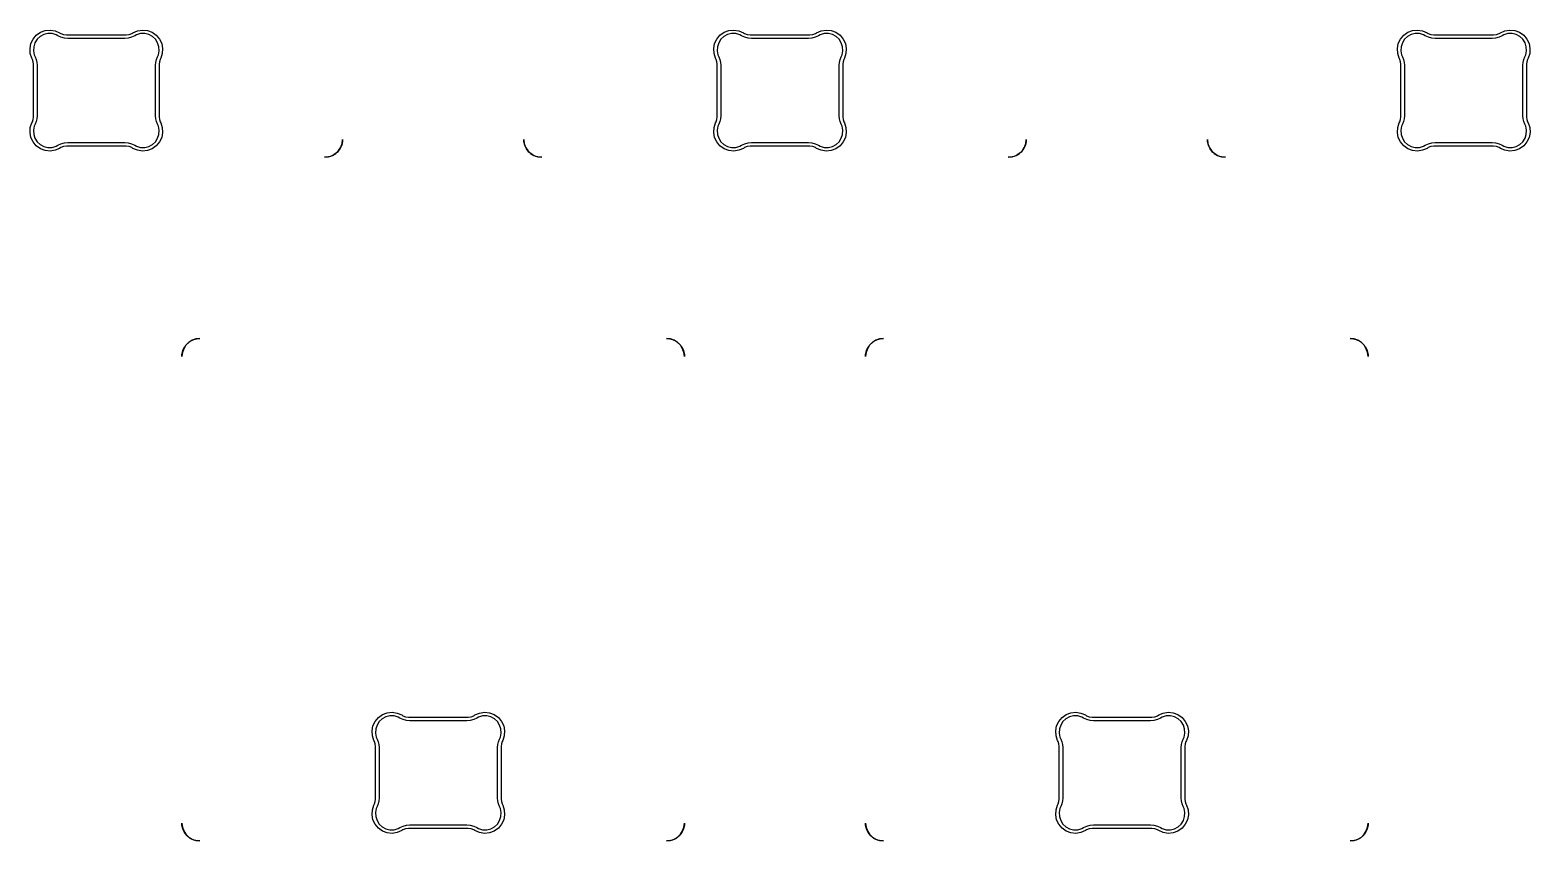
# Model space of a CAD drawing. Header units: millimetres. Extents: x -23 to 317, y -152 to -52.
# Drawn here: x 105.43 to 147.22, y -128.33 to -105.73 of the extents above; entities that cross this region are included whole.
import ezdxf

# ---------------------------------------------------------------- set-up
doc = ezdxf.new("R2010")
doc.units = ezdxf.units.MM
doc.layers.add('Edge.Cuts', color=40, linetype='CONTINUOUS', true_color=0xfabd2f)

msp = doc.modelspace()

# ---------------------------------------------------------------- linework, layer by layer
at = {"layer": 'Edge.Cuts', "linetype": 'CONTINUOUS'}
for p, q in [((105.848614, -105.748603), (105.987572, -105.733502)), ((105.987572, -105.733502), (106.125849, -105.753917)), ((108.426151, -105.753918), (108.564428, -105.733503)), ((108.564428, -105.733503), (108.703386, -105.748604)), ((124.898614, -105.748603), (125.037572, -105.733502)), ((125.037572, -105.733502), (125.175849, -105.753917)), ((127.476151, -105.753918), (127.614428, -105.733503)), ((127.614428, -105.733503), (127.753386, -105.748604)), ((143.948614, -105.748603), (144.087572, -105.733502)), ((144.087572, -105.733502), (144.225849, -105.753917)), ((146.526151, -105.753918), (146.664428, -105.733503)), ((146.664428, -105.733503), (146.803386, -105.748604)), ((105.428054, -106.249873), (105.454234, -106.11257)), ((105.454234, -106.11257), (105.514179, -105.986301)), ((105.514179, -105.986301), (105.604019, -105.87922)), ((105.567284, -106.088876), (105.531481, -106.198447)), ((105.629552, -105.99187), (105.567284, -106.088876)), ((105.604019, -105.87922), (105.71795, -105.798244)), ((105.714262, -105.913692), (105.629552, -105.99187)), ((105.815943, -105.859393), (105.714262, -105.913692)), ((105.71795, -105.798244), (105.848614, -105.748603)), ((105.928028, -105.832479), (105.815943, -105.859393)), ((106.043279, -105.834688), (105.928028, -105.832479)), ((106.15425, -105.865878), (106.043279, -105.834688)), ((106.125849, -105.753917), (106.254515, -105.80853)), ((106.204063, -105.89487), (106.15425, -105.865878)), ((106.291638, -105.936172), (106.204063, -105.89487)), ((106.254515, -105.80853), (106.288862, -105.82856)), ((106.288862, -105.82856), (106.363495, -105.856019)), ((106.385098, -105.961476), (106.291638, -105.936172)), ((106.363495, -105.856019), (106.441786, -105.869964)), ((106.481539, -105.969998), (106.385098, -105.961476)), ((106.441786, -105.869964), (106.481547, -105.869999)), ((106.481548, -105.97), (106.481539, -105.969998)), ((106.481547, -105.869999), (106.48155, -105.87)), ((108.070453, -105.97), (106.481548, -105.97)), ((106.48155, -105.87), (108.070453, -105.87)), ((108.070453, -105.87), (108.110214, -105.869965)), ((108.166902, -105.961477), (108.070453, -105.97)), ((108.110214, -105.869965), (108.188505, -105.85602)), ((108.260362, -105.936173), (108.166902, -105.961477)), ((108.188505, -105.85602), (108.263138, -105.828561)), ((108.347937, -105.894871), (108.260362, -105.936173)), ((108.263138, -105.828561), (108.297485, -105.808531)), ((108.297485, -105.808531), (108.426151, -105.753918)), ((108.39775, -105.865879), (108.347937, -105.894871)), ((108.508721, -105.834689), (108.39775, -105.865879)), ((108.623971, -105.83248), (108.508721, -105.834689)), ((108.736057, -105.859394), (108.623971, -105.83248)), ((108.703386, -105.748604), (108.83405, -105.798245)), ((108.837738, -105.913693), (108.736057, -105.859394)), ((108.83405, -105.798245), (108.947981, -105.879221)), ((108.922448, -105.99187), (108.837738, -105.913693)), ((108.984715, -106.088877), (108.922448, -105.99187)), ((108.947981, -105.879221), (109.03782, -105.986302)), ((109.020519, -106.198447), (108.984715, -106.088877)), ((109.03782, -105.986302), (109.097766, -106.112571)), ((109.097766, -106.112571), (109.123946, -106.249873)), ((124.478054, -106.249873), (124.504234, -106.11257)), ((124.504234, -106.11257), (124.564179, -105.986301)), ((124.564179, -105.986301), (124.654019, -105.87922)), ((124.617284, -106.088876), (124.581481, -106.198447)), ((124.679552, -105.99187), (124.617284, -106.088876)), ((124.654019, -105.87922), (124.76795, -105.798244)), ((124.764262, -105.913692), (124.679552, -105.99187)), ((124.865943, -105.859393), (124.764262, -105.913692)), ((124.76795, -105.798244), (124.898614, -105.748603)), ((124.978028, -105.832479), (124.865943, -105.859393)), ((125.093279, -105.834688), (124.978028, -105.832479)), ((125.20425, -105.865878), (125.093279, -105.834688)), ((125.175849, -105.753917), (125.304515, -105.80853)), ((125.254063, -105.89487), (125.20425, -105.865878)), ((125.341638, -105.936172), (125.254063, -105.89487)), ((125.304515, -105.80853), (125.338862, -105.82856)), ((125.338862, -105.82856), (125.413495, -105.856019)), ((125.435098, -105.961476), (125.341638, -105.936172)), ((125.413495, -105.856019), (125.491786, -105.869964)), ((125.531539, -105.969998), (125.435098, -105.961476)), ((125.491786, -105.869964), (125.531547, -105.869999)), ((125.531548, -105.97), (125.531539, -105.969998)), ((125.531547, -105.869999), (125.53155, -105.87)), ((127.120453, -105.97), (125.531548, -105.97)), ((125.53155, -105.87), (127.120453, -105.87)), ((127.120453, -105.87), (127.160214, -105.869965)), ((127.216902, -105.961477), (127.120453, -105.97)), ((127.160214, -105.869965), (127.238505, -105.85602)), ((127.310362, -105.936173), (127.216902, -105.961477)), ((127.238505, -105.85602), (127.313138, -105.828561)), ((127.397937, -105.894871), (127.310362, -105.936173)), ((127.313138, -105.828561), (127.347485, -105.808531)), ((127.347485, -105.808531), (127.476151, -105.753918)), ((127.44775, -105.865879), (127.397937, -105.894871)), ((127.558721, -105.834689), (127.44775, -105.865879)), ((127.673971, -105.83248), (127.558721, -105.834689)), ((127.786057, -105.859394), (127.673971, -105.83248)), ((127.753386, -105.748604), (127.88405, -105.798245)), ((127.887738, -105.913693), (127.786057, -105.859394)), ((127.88405, -105.798245), (127.997981, -105.879221)), ((127.972448, -105.99187), (127.887738, -105.913693)), ((128.034715, -106.088877), (127.972448, -105.99187)), ((127.997981, -105.879221), (128.08782, -105.986302)), ((128.070519, -106.198447), (128.034715, -106.088877)), ((128.08782, -105.986302), (128.147766, -106.112571)), ((128.147766, -106.112571), (128.173946, -106.249873)), ((143.528054, -106.249873), (143.554234, -106.11257)), ((143.554234, -106.11257), (143.614179, -105.986301)), ((143.614179, -105.986301), (143.704019, -105.87922)), ((143.667284, -106.088876), (143.631481, -106.198447)), ((143.729552, -105.99187), (143.667284, -106.088876)), ((143.704019, -105.87922), (143.81795, -105.798244)), ((143.814262, -105.913692), (143.729552, -105.99187)), ((143.915943, -105.859393), (143.814262, -105.913692)), ((143.81795, -105.798244), (143.948614, -105.748603)), ((144.028028, -105.832479), (143.915943, -105.859393)), ((144.143279, -105.834688), (144.028028, -105.832479)), ((144.25425, -105.865878), (144.143279, -105.834688)), ((144.225849, -105.753917), (144.354515, -105.80853)), ((144.304063, -105.89487), (144.25425, -105.865878)), ((144.391638, -105.936172), (144.304063, -105.89487)), ((144.354515, -105.80853), (144.388862, -105.82856)), ((144.388862, -105.82856), (144.463495, -105.856019)), ((144.485098, -105.961476), (144.391638, -105.936172)), ((144.463495, -105.856019), (144.541786, -105.869964)), ((144.581539, -105.969998), (144.485098, -105.961476)), ((144.541786, -105.869964), (144.581547, -105.869999)), ((144.581548, -105.97), (144.581539, -105.969998)), ((144.581547, -105.869999), (144.58155, -105.87)), ((146.170453, -105.97), (144.581548, -105.97)), ((144.58155, -105.87), (146.170453, -105.87)), ((146.170453, -105.87), (146.210214, -105.869965)), ((146.266902, -105.961477), (146.170453, -105.97)), ((146.210214, -105.869965), (146.288505, -105.85602)), ((146.360362, -105.936173), (146.266902, -105.961477)), ((146.288505, -105.85602), (146.363138, -105.828561)), ((146.447937, -105.894871), (146.360362, -105.936173)), ((146.363138, -105.828561), (146.397485, -105.808531)), ((146.397485, -105.808531), (146.526151, -105.753918)), ((146.49775, -105.865879), (146.447937, -105.894871)), ((146.608721, -105.834689), (146.49775, -105.865879)), ((146.723971, -105.83248), (146.608721, -105.834689)), ((146.836057, -105.859394), (146.723971, -105.83248)), ((146.803386, -105.748604), (146.93405, -105.798245)), ((146.937738, -105.913693), (146.836057, -105.859394)), ((146.93405, -105.798245), (147.047981, -105.879221)), ((147.022448, -105.99187), (146.937738, -105.913693)), ((147.084715, -106.088877), (147.022448, -105.99187)), ((147.047981, -105.879221), (147.13782, -105.986302)), ((147.120519, -106.198447), (147.084715, -106.088877)), ((147.13782, -105.986302), (147.197766, -106.112571)), ((147.197766, -106.112571), (147.223946, -106.249873)), ((105.437331, -106.389341), (105.428054, -106.249873)), ((105.481465, -106.521967), (105.437331, -106.389341)), ((105.496088, -106.552342), (105.481465, -106.521967)), ((105.515956, -106.616773), (105.496088, -106.552342)), ((105.531481, -106.198447), (105.524454, -106.313504)), ((105.524454, -106.313504), (105.546658, -106.426616)), ((105.546658, -106.426616), (105.571567, -106.478591)), ((105.571567, -106.478591), (105.601581, -106.555091)), ((105.601581, -106.555091), (105.619862, -106.635209)), ((108.932138, -106.635209), (108.950419, -106.555091)), ((108.950419, -106.555091), (108.980431, -106.478594)), ((108.980431, -106.478594), (108.980432, -106.478591)), ((108.980432, -106.478591), (109.005342, -106.426616)), ((109.005342, -106.426616), (109.027546, -106.313504)), ((109.027546, -106.313504), (109.020519, -106.198447)), ((109.055912, -106.552342), (109.036044, -106.616772)), ((109.070533, -106.521969), (109.055912, -106.552342)), ((109.070536, -106.521967), (109.070533, -106.521969)), ((109.114669, -106.389341), (109.070536, -106.521967)), ((109.123946, -106.249873), (109.114669, -106.389341)), ((124.487331, -106.389341), (124.478054, -106.249873)), ((124.531465, -106.521967), (124.487331, -106.389341)), ((124.546088, -106.552342), (124.531465, -106.521967)), ((124.565956, -106.616773), (124.546088, -106.552342)), ((124.581481, -106.198447), (124.574454, -106.313504)), ((124.574454, -106.313504), (124.596658, -106.426616)), ((124.596658, -106.426616), (124.621567, -106.478591)), ((124.621567, -106.478591), (124.651581, -106.555091)), ((124.651581, -106.555091), (124.669862, -106.635209)), ((127.982138, -106.635209), (128.000419, -106.555091)), ((128.000419, -106.555091), (128.030431, -106.478594)), ((128.030431, -106.478594), (128.030432, -106.478591)), ((128.030432, -106.478591), (128.055342, -106.426616)), ((128.055342, -106.426616), (128.077546, -106.313504)), ((128.077546, -106.313504), (128.070519, -106.198447)), ((128.105912, -106.552342), (128.086044, -106.616772)), ((128.120533, -106.521969), (128.105912, -106.552342)), ((128.120536, -106.521967), (128.120533, -106.521969)), ((128.164669, -106.389341), (128.120536, -106.521967)), ((128.173946, -106.249873), (128.164669, -106.389341)), ((143.537331, -106.389341), (143.528054, -106.249873)), ((143.581465, -106.521967), (143.537331, -106.389341)), ((143.596088, -106.552342), (143.581465, -106.521967)), ((143.615956, -106.616773), (143.596088, -106.552342)), ((143.631481, -106.198447), (143.624454, -106.313504)), ((143.624454, -106.313504), (143.646658, -106.426616)), ((143.646658, -106.426616), (143.671567, -106.478591)), ((143.671567, -106.478591), (143.701581, -106.555091)), ((143.701581, -106.555091), (143.719862, -106.635209)), ((147.032138, -106.635209), (147.050419, -106.555091)), ((147.050419, -106.555091), (147.080431, -106.478594)), ((147.080431, -106.478594), (147.080432, -106.478591)), ((147.080432, -106.478591), (147.105342, -106.426616)), ((147.105342, -106.426616), (147.127546, -106.313504)), ((147.127546, -106.313504), (147.120519, -106.198447)), ((147.155912, -106.552342), (147.136044, -106.616772)), ((147.170533, -106.521969), (147.155912, -106.552342)), ((147.170536, -106.521967), (147.170533, -106.521969)), ((147.214669, -106.389341), (147.170536, -106.521967)), ((147.223946, -106.249873), (147.214669, -106.389341)), ((105.526002, -106.683445), (105.515956, -106.616773)), ((105.526001, -106.717156), (105.526002, -106.683445)), ((105.526001, -106.717157), (105.526001, -106.717156)), ((105.526001, -108.122841), (105.526001, -106.717157)), ((105.619862, -106.635209), (105.626001, -106.717156)), ((105.626001, -106.717156), (105.626001, -106.717157)), ((105.626001, -106.717157), (105.626001, -108.122841)), ((108.925999, -106.717156), (108.932138, -106.635209)), ((108.925999, -106.717157), (108.925999, -106.717156)), ((108.925999, -108.122841), (108.925999, -106.717157)), ((109.036044, -106.616772), (109.025998, -106.683444)), ((109.025998, -106.683444), (109.025999, -106.717156)), ((109.025999, -106.717156), (109.025999, -106.717157)), ((109.025999, -106.717157), (109.025999, -108.122841)), ((124.576002, -106.683445), (124.565956, -106.616773)), ((124.576001, -106.717156), (124.576002, -106.683445)), ((124.576001, -106.717157), (124.576001, -106.717156)), ((124.576001, -108.122841), (124.576001, -106.717157)), ((124.669862, -106.635209), (124.676001, -106.717156)), ((124.676001, -106.717156), (124.676001, -106.717157)), ((124.676001, -106.717157), (124.676001, -108.122841)), ((127.975999, -106.717156), (127.982138, -106.635209)), ((127.975999, -106.717157), (127.975999, -106.717156)), ((127.975999, -108.122841), (127.975999, -106.717157)), ((128.086044, -106.616772), (128.075998, -106.683444)), ((128.075998, -106.683444), (128.075999, -106.717156)), ((128.075999, -106.717156), (128.075999, -106.717157)), ((128.075999, -106.717157), (128.075999, -108.122841)), ((143.626002, -106.683445), (143.615956, -106.616773)), ((143.626001, -106.717156), (143.626002, -106.683445)), ((143.626001, -106.717157), (143.626001, -106.717156)), ((143.626001, -108.122841), (143.626001, -106.717157)), ((143.719862, -106.635209), (143.726001, -106.717156)), ((143.726001, -106.717156), (143.726001, -106.717157)), ((143.726001, -106.717157), (143.726001, -108.122841)), ((147.025999, -106.717156), (147.032138, -106.635209)), ((147.025999, -106.717157), (147.025999, -106.717156)), ((147.025999, -108.122841), (147.025999, -106.717157)), ((147.136044, -106.616772), (147.125998, -106.683444)), ((147.125998, -106.683444), (147.125999, -106.717156)), ((147.125999, -106.717156), (147.125999, -106.717157)), ((147.125999, -106.717157), (147.125999, -108.122841)), ((105.496088, -108.287656), (105.515956, -108.223226)), ((105.515956, -108.223226), (105.526002, -108.156554)), ((105.526001, -108.122842), (105.526001, -108.122841)), ((105.526002, -108.156554), (105.526001, -108.122842)), ((105.619862, -108.204789), (105.601581, -108.284907)), ((105.626001, -108.122842), (105.619862, -108.204789)), ((105.626001, -108.122841), (105.626001, -108.122842)), ((108.932138, -108.204789), (108.925999, -108.122841)), ((108.950419, -108.284907), (108.932138, -108.204789)), ((109.025999, -108.122841), (109.025998, -108.156553)), ((109.025998, -108.156553), (109.036044, -108.223225)), ((109.036044, -108.223225), (109.055912, -108.287656)), ((124.546088, -108.287656), (124.565956, -108.223226)), ((124.565956, -108.223226), (124.576002, -108.156554)), ((124.576001, -108.122842), (124.576001, -108.122841)), ((124.576002, -108.156554), (124.576001, -108.122842)), ((124.669862, -108.204789), (124.651581, -108.284907)), ((124.676001, -108.122842), (124.669862, -108.204789)), ((124.676001, -108.122841), (124.676001, -108.122842)), ((127.982138, -108.204789), (127.975999, -108.122841)), ((128.000419, -108.284907), (127.982138, -108.204789)), ((128.075999, -108.122841), (128.075998, -108.156553)), ((128.075998, -108.156553), (128.086044, -108.223225)), ((128.086044, -108.223225), (128.105912, -108.287656)), ((143.596088, -108.287656), (143.615956, -108.223226)), ((143.615956, -108.223226), (143.626002, -108.156554)), ((143.626001, -108.122842), (143.626001, -108.122841)), ((143.626002, -108.156554), (143.626001, -108.122842)), ((143.719862, -108.204789), (143.701581, -108.284907)), ((143.726001, -108.122842), (143.719862, -108.204789)), ((143.726001, -108.122841), (143.726001, -108.122842)), ((147.032138, -108.204789), (147.025999, -108.122841)), ((147.050419, -108.284907), (147.032138, -108.204789)), ((147.125999, -108.122841), (147.125998, -108.156553)), ((147.125998, -108.156553), (147.136044, -108.223225)), ((147.136044, -108.223225), (147.155912, -108.287656)), ((105.428054, -108.590125), (105.437331, -108.450657)), ((105.454234, -108.727427), (105.428054, -108.590125)), ((105.437331, -108.450657), (105.481464, -108.318031)), ((105.481464, -108.318031), (105.481466, -108.318028)), ((105.481466, -108.318028), (105.496088, -108.287656)), ((105.546658, -108.413381), (105.524454, -108.526494)), ((105.524454, -108.526494), (105.531482, -108.641551)), ((105.531482, -108.641551), (105.567285, -108.751121)), ((105.571568, -108.361407), (105.546658, -108.413381)), ((105.601581, -108.284907), (105.571568, -108.361403)), ((105.571568, -108.361403), (105.571568, -108.361407)), ((108.980433, -108.361406), (108.950419, -108.284907)), ((109.005343, -108.413381), (108.980433, -108.361406)), ((108.984717, -108.751121), (109.02052, -108.641551)), ((109.027547, -108.526494), (109.005343, -108.413381)), ((109.02052, -108.641551), (109.027547, -108.526494)), ((109.055912, -108.287656), (109.070534, -108.318028)), ((109.070534, -108.318028), (109.070535, -108.31803)), ((109.070535, -108.31803), (109.11467, -108.450656)), ((109.123947, -108.590124), (109.097767, -108.727427)), ((109.11467, -108.450656), (109.123947, -108.590124)), ((124.478054, -108.590125), (124.487331, -108.450657)), ((124.504234, -108.727427), (124.478054, -108.590125)), ((124.487331, -108.450657), (124.531464, -108.318031)), ((124.531464, -108.318031), (124.531466, -108.318028)), ((124.531466, -108.318028), (124.546088, -108.287656)), ((124.596658, -108.413381), (124.574454, -108.526494)), ((124.574454, -108.526494), (124.581482, -108.641551)), ((124.581482, -108.641551), (124.617285, -108.751121)), ((124.621568, -108.361407), (124.596658, -108.413381)), ((124.651581, -108.284907), (124.621568, -108.361403)), ((124.621568, -108.361403), (124.621568, -108.361407)), ((128.030433, -108.361406), (128.000419, -108.284907)), ((128.055343, -108.413381), (128.030433, -108.361406)), ((128.034717, -108.751121), (128.07052, -108.641551)), ((128.077547, -108.526494), (128.055343, -108.413381)), ((128.07052, -108.641551), (128.077547, -108.526494)), ((128.105912, -108.287656), (128.120534, -108.318028)), ((128.120534, -108.318028), (128.120535, -108.31803)), ((128.120535, -108.31803), (128.16467, -108.450656)), ((128.173947, -108.590124), (128.147767, -108.727427)), ((128.16467, -108.450656), (128.173947, -108.590124)), ((143.528054, -108.590125), (143.537331, -108.450657)), ((143.554234, -108.727427), (143.528054, -108.590125)), ((143.537331, -108.450657), (143.581464, -108.318031)), ((143.581464, -108.318031), (143.581466, -108.318028)), ((143.581466, -108.318028), (143.596088, -108.287656)), ((143.646658, -108.413381), (143.624454, -108.526494)), ((143.624454, -108.526494), (143.631482, -108.641551)), ((143.631482, -108.641551), (143.667285, -108.751121)), ((143.671568, -108.361407), (143.646658, -108.413381)), ((143.701581, -108.284907), (143.671568, -108.361403)), ((143.671568, -108.361403), (143.671568, -108.361407)), ((147.080433, -108.361406), (147.050419, -108.284907)), ((147.105343, -108.413381), (147.080433, -108.361406)), ((147.084717, -108.751121), (147.12052, -108.641551)), ((147.127547, -108.526494), (147.105343, -108.413381)), ((147.12052, -108.641551), (147.127547, -108.526494)), ((147.155912, -108.287656), (147.170534, -108.318028)), ((147.170534, -108.318028), (147.170535, -108.31803)), ((147.170535, -108.31803), (147.21467, -108.450656)), ((147.223947, -108.590124), (147.197767, -108.727427)), ((147.21467, -108.450656), (147.223947, -108.590124)), ((105.51418, -108.853696), (105.454234, -108.727427)), ((105.60402, -108.960776), (105.51418, -108.853696)), ((105.567285, -108.751121), (105.629553, -108.848127)), ((105.71795, -109.041752), (105.60402, -108.960776)), ((105.629553, -108.848127), (105.714262, -108.926304)), ((105.714262, -108.926304), (105.815944, -108.980603)), ((105.848614, -109.091394), (105.71795, -109.041752)), ((105.815944, -108.980603), (105.928029, -109.007517)), ((105.928029, -109.007517), (106.043279, -109.005308)), ((106.125849, -109.086079), (105.987572, -109.106494)), ((106.043279, -109.005308), (106.15425, -108.974118)), ((106.254504, -109.03147), (106.125849, -109.086079)), ((106.15425, -108.974118), (106.204063, -108.945126)), ((106.204063, -108.945126), (106.204072, -108.945123)), ((106.204072, -108.945123), (106.291639, -108.903826)), ((106.254516, -109.031468), (106.254504, -109.03147)), ((106.288863, -109.011438), (106.254516, -109.031468)), ((106.363496, -108.983979), (106.288863, -109.011438)), ((106.291639, -108.903826), (106.385099, -108.878522)), ((106.441787, -108.970034), (106.363496, -108.983979)), ((106.385099, -108.878522), (106.481548, -108.869999)), ((106.481548, -108.969999), (106.441787, -108.970034)), ((106.481548, -108.869999), (108.070452, -108.869999)), ((108.070452, -108.969999), (106.481548, -108.969999)), ((108.070452, -108.869999), (108.166902, -108.878522)), ((108.110214, -108.970033), (108.070452, -108.969999)), ((108.188505, -108.983979), (108.110214, -108.970033)), ((108.166902, -108.878522), (108.260362, -108.903826)), ((108.263138, -109.011438), (108.188505, -108.983979)), ((108.260362, -108.903826), (108.347937, -108.945128)), ((108.297485, -109.031468), (108.263138, -109.011438)), ((108.426151, -109.086081), (108.297485, -109.031468)), ((108.347937, -108.945128), (108.39775, -108.97412)), ((108.39775, -108.97412), (108.508722, -109.00531)), ((108.564428, -109.106496), (108.426151, -109.086081)), ((108.508722, -109.00531), (108.623972, -109.00752)), ((108.623972, -109.00752), (108.736058, -108.980605)), ((108.834051, -109.041754), (108.703387, -109.091396)), ((108.736058, -108.980605), (108.837739, -108.926306)), ((108.947982, -108.960778), (108.834051, -109.041754)), ((108.837739, -108.926306), (108.922449, -108.848128)), ((108.922449, -108.848128), (108.984717, -108.751121)), ((109.037822, -108.853697), (108.947982, -108.960778)), ((109.097767, -108.727427), (109.037822, -108.853697)), ((114.063541, -109.047699), (113.99329, -109.13579)), ((114.028415, -109.091745), (114.087984, -108.996942)), ((114.112428, -108.946184), (114.063541, -109.047699)), ((114.087984, -108.996942), (114.124964, -108.89126)), ((114.1375, -108.836336), (114.112428, -108.946184)), ((114.124964, -108.89126), (114.1375, -108.78)), ((114.1375, -108.78), (114.1375, -108.836336)), ((119.1875, -108.836336), (119.1875, -108.78)), ((119.1875, -108.78), (119.200036, -108.89126)), ((119.212572, -108.946184), (119.1875, -108.836336)), ((119.200036, -108.89126), (119.237016, -108.996942)), ((119.261459, -109.047699), (119.212572, -108.946184)), ((119.237016, -108.996942), (119.296585, -109.091745)), ((119.33171, -109.13579), (119.261459, -109.047699)), ((124.56418, -108.853696), (124.504234, -108.727427)), ((124.65402, -108.960776), (124.56418, -108.853696)), ((124.617285, -108.751121), (124.679553, -108.848127)), ((124.76795, -109.041752), (124.65402, -108.960776)), ((124.679553, -108.848127), (124.764262, -108.926304)), ((124.764262, -108.926304), (124.865944, -108.980603)), ((124.898614, -109.091394), (124.76795, -109.041752)), ((124.865944, -108.980603), (124.978029, -109.007517)), ((124.978029, -109.007517), (125.093279, -109.005308)), ((125.175849, -109.086079), (125.037572, -109.106494)), ((125.093279, -109.005308), (125.20425, -108.974118)), ((125.304504, -109.03147), (125.175849, -109.086079)), ((125.20425, -108.974118), (125.254063, -108.945126)), ((125.254063, -108.945126), (125.254072, -108.945123)), ((125.254072, -108.945123), (125.341639, -108.903826)), ((125.304516, -109.031468), (125.304504, -109.03147)), ((125.338863, -109.011438), (125.304516, -109.031468)), ((125.413496, -108.983979), (125.338863, -109.011438)), ((125.341639, -108.903826), (125.435099, -108.878522)), ((125.491787, -108.970034), (125.413496, -108.983979)), ((125.435099, -108.878522), (125.531548, -108.869999)), ((125.531548, -108.969999), (125.491787, -108.970034)), ((125.531548, -108.869999), (127.120452, -108.869999)), ((127.120452, -108.969999), (125.531548, -108.969999)), ((127.120452, -108.869999), (127.216902, -108.878522)), ((127.160214, -108.970033), (127.120452, -108.969999)), ((127.238505, -108.983979), (127.160214, -108.970033)), ((127.216902, -108.878522), (127.310362, -108.903826)), ((127.313138, -109.011438), (127.238505, -108.983979)), ((127.310362, -108.903826), (127.397937, -108.945128)), ((127.347485, -109.031468), (127.313138, -109.011438)), ((127.476151, -109.086081), (127.347485, -109.031468)), ((127.397937, -108.945128), (127.44775, -108.97412)), ((127.44775, -108.97412), (127.558722, -109.00531)), ((127.614428, -109.106496), (127.476151, -109.086081)), ((127.558722, -109.00531), (127.673972, -109.00752)), ((127.673972, -109.00752), (127.786058, -108.980605)), ((127.884051, -109.041754), (127.753387, -109.091396)), ((127.786058, -108.980605), (127.887739, -108.926306)), ((127.997982, -108.960778), (127.884051, -109.041754)), ((127.887739, -108.926306), (127.972449, -108.848128)), ((127.972449, -108.848128), (128.034717, -108.751121)), ((128.087822, -108.853697), (127.997982, -108.960778)), ((128.147767, -108.727427), (128.087822, -108.853697)), ((133.113541, -109.047699), (133.04329, -109.13579)), ((133.078415, -109.091745), (133.137984, -108.996942)), ((133.162428, -108.946184), (133.113541, -109.047699)), ((133.137984, -108.996942), (133.174964, -108.89126)), ((133.1875, -108.836336), (133.162428, -108.946184)), ((133.174964, -108.89126), (133.1875, -108.78)), ((133.1875, -108.78), (133.1875, -108.836336)), ((138.2375, -108.836336), (138.2375, -108.78)), ((138.2375, -108.78), (138.250036, -108.89126)), ((138.262572, -108.946184), (138.2375, -108.836336)), ((138.250036, -108.89126), (138.287016, -108.996942)), ((138.311459, -109.047699), (138.262572, -108.946184)), ((138.287016, -108.996942), (138.346585, -109.091745)), ((138.38171, -109.13579), (138.311459, -109.047699)), ((143.61418, -108.853696), (143.554234, -108.727427)), ((143.70402, -108.960776), (143.61418, -108.853696)), ((143.667285, -108.751121), (143.729553, -108.848127)), ((143.81795, -109.041752), (143.70402, -108.960776)), ((143.729553, -108.848127), (143.814262, -108.926304)), ((143.814262, -108.926304), (143.915944, -108.980603)), ((143.948614, -109.091394), (143.81795, -109.041752)), ((143.915944, -108.980603), (144.028029, -109.007517)), ((144.028029, -109.007517), (144.143279, -109.005308)), ((144.225849, -109.086079), (144.087572, -109.106494)), ((144.143279, -109.005308), (144.25425, -108.974118)), ((144.354504, -109.03147), (144.225849, -109.086079)), ((144.25425, -108.974118), (144.304063, -108.945126)), ((144.304063, -108.945126), (144.304072, -108.945123)), ((144.304072, -108.945123), (144.391639, -108.903826)), ((144.354516, -109.031468), (144.354504, -109.03147)), ((144.388863, -109.011438), (144.354516, -109.031468)), ((144.463496, -108.983979), (144.388863, -109.011438)), ((144.391639, -108.903826), (144.485099, -108.878522)), ((144.541787, -108.970034), (144.463496, -108.983979)), ((144.485099, -108.878522), (144.581548, -108.869999)), ((144.581548, -108.969999), (144.541787, -108.970034)), ((144.581548, -108.869999), (146.170452, -108.869999)), ((146.170452, -108.969999), (144.581548, -108.969999)), ((146.170452, -108.869999), (146.266902, -108.878522)), ((146.210214, -108.970033), (146.170452, -108.969999)), ((146.288505, -108.983979), (146.210214, -108.970033)), ((146.266902, -108.878522), (146.360362, -108.903826)), ((146.363138, -109.011438), (146.288505, -108.983979)), ((146.360362, -108.903826), (146.447937, -108.945128)), ((146.397485, -109.031468), (146.363138, -109.011438)), ((146.526151, -109.086081), (146.397485, -109.031468)), ((146.447937, -108.945128), (146.49775, -108.97412)), ((146.49775, -108.97412), (146.608722, -109.00531)), ((146.664428, -109.106496), (146.526151, -109.086081)), ((146.608722, -109.00531), (146.723972, -109.00752)), ((146.723972, -109.00752), (146.836058, -108.980605)), ((146.934051, -109.041754), (146.803387, -109.091396)), ((146.836058, -108.980605), (146.937739, -108.926306)), ((147.047982, -108.960778), (146.934051, -109.041754)), ((146.937739, -108.926306), (147.022449, -108.848128)), ((147.022449, -108.848128), (147.084717, -108.751121)), ((147.137822, -108.853697), (147.047982, -108.960778)), ((147.197767, -108.727427), (147.137822, -108.853697)), ((105.987572, -109.106494), (105.848614, -109.091394)), ((108.703387, -109.091396), (108.564428, -109.106496)), ((113.6375, -109.28), (113.74876, -109.267464)), ((113.693836, -109.28), (113.6375, -109.28)), ((113.803684, -109.254928), (113.693836, -109.28)), ((113.74876, -109.267464), (113.854442, -109.230484)), ((113.905199, -109.206041), (113.803684, -109.254928)), ((113.854442, -109.230484), (113.949245, -109.170915)), ((113.99329, -109.13579), (113.905199, -109.206041)), ((113.949245, -109.170915), (114.028415, -109.091745)), ((119.296585, -109.091745), (119.375755, -109.170915)), ((119.419801, -109.206041), (119.33171, -109.13579)), ((119.375755, -109.170915), (119.470558, -109.230484)), ((119.521316, -109.254928), (119.419801, -109.206041)), ((119.470558, -109.230484), (119.57624, -109.267464)), ((119.631164, -109.28), (119.521316, -109.254928)), ((119.57624, -109.267464), (119.6875, -109.28)), ((119.6875, -109.28), (119.631164, -109.28)), ((125.037572, -109.106494), (124.898614, -109.091394)), ((127.753387, -109.091396), (127.614428, -109.106496)), ((132.6875, -109.28), (132.79876, -109.267464)), ((132.743836, -109.28), (132.6875, -109.28)), ((132.853684, -109.254928), (132.743836, -109.28)), ((132.79876, -109.267464), (132.904442, -109.230484)), ((132.955199, -109.206041), (132.853684, -109.254928)), ((132.904442, -109.230484), (132.999245, -109.170915)), ((133.04329, -109.13579), (132.955199, -109.206041)), ((132.999245, -109.170915), (133.078415, -109.091745)), ((138.346585, -109.091745), (138.425755, -109.170915)), ((138.469801, -109.206041), (138.38171, -109.13579)), ((138.425755, -109.170915), (138.520558, -109.230484)), ((138.571316, -109.254928), (138.469801, -109.206041)), ((138.520558, -109.230484), (138.62624, -109.267464)), ((138.681164, -109.28), (138.571316, -109.254928)), ((138.62624, -109.267464), (138.7375, -109.28)), ((138.7375, -109.28), (138.681164, -109.28)), ((144.087572, -109.106494), (143.948614, -109.091394)), ((146.803387, -109.091396), (146.664428, -109.106496)), ((109.771585, -114.518255), (109.712016, -114.613058)), ((109.736459, -114.562301), (109.80671, -114.47421)), ((109.850755, -114.439085), (109.771585, -114.518255)), ((109.80671, -114.47421), (109.894801, -114.403959)), ((109.945558, -114.379516), (109.850755, -114.439085)), ((109.894801, -114.403959), (109.996316, -114.355072)), ((110.05124, -114.342536), (109.945558, -114.379516)), ((109.996316, -114.355072), (110.106164, -114.33)), ((110.1625, -114.33), (110.05124, -114.342536)), ((110.106164, -114.33), (110.1625, -114.33)), ((123.27376, -114.342536), (123.1625, -114.33)), ((123.1625, -114.33), (123.218836, -114.33)), ((123.218836, -114.33), (123.328684, -114.355072)), ((123.379442, -114.379516), (123.27376, -114.342536)), ((123.328684, -114.355072), (123.430199, -114.403959)), ((123.474245, -114.439085), (123.379442, -114.379516)), ((123.430199, -114.403959), (123.51829, -114.47421)), ((123.553415, -114.518255), (123.474245, -114.439085)), ((123.51829, -114.47421), (123.588541, -114.562301)), ((123.612984, -114.613058), (123.553415, -114.518255)), ((128.821585, -114.518255), (128.762016, -114.613058)), ((128.786459, -114.562301), (128.85671, -114.47421)), ((128.900755, -114.439085), (128.821585, -114.518255)), ((128.85671, -114.47421), (128.944801, -114.403959)), ((128.995558, -114.379516), (128.900755, -114.439085)), ((128.944801, -114.403959), (129.046316, -114.355072)), ((129.10124, -114.342536), (128.995558, -114.379516)), ((129.046316, -114.355072), (129.156164, -114.33)), ((129.2125, -114.33), (129.10124, -114.342536)), ((129.156164, -114.33), (129.2125, -114.33)), ((142.32376, -114.342536), (142.2125, -114.33)), ((142.2125, -114.33), (142.268836, -114.33)), ((142.268836, -114.33), (142.378684, -114.355072)), ((142.429442, -114.379516), (142.32376, -114.342536)), ((142.378684, -114.355072), (142.480199, -114.403959)), ((142.524245, -114.439085), (142.429442, -114.379516)), ((142.480199, -114.403959), (142.56829, -114.47421)), ((142.603415, -114.518255), (142.524245, -114.439085)), ((142.56829, -114.47421), (142.638541, -114.562301)), ((142.662984, -114.613058), (142.603415, -114.518255)), ((109.6625, -114.773664), (109.687572, -114.663816)), ((109.675036, -114.71874), (109.6625, -114.83)), ((109.6625, -114.83), (109.6625, -114.773664)), ((109.712016, -114.613058), (109.675036, -114.71874)), ((109.687572, -114.663816), (109.736459, -114.562301)), ((123.588541, -114.562301), (123.637428, -114.663816)), ((123.649964, -114.71874), (123.612984, -114.613058)), ((123.637428, -114.663816), (123.6625, -114.773664)), ((123.6625, -114.83), (123.649964, -114.71874)), ((123.6625, -114.773664), (123.6625, -114.83)), ((128.7125, -114.773664), (128.737572, -114.663816)), ((128.725036, -114.71874), (128.7125, -114.83)), ((128.7125, -114.83), (128.7125, -114.773664)), ((128.762016, -114.613058), (128.725036, -114.71874)), ((128.737572, -114.663816), (128.786459, -114.562301)), ((142.638541, -114.562301), (142.687428, -114.663816)), ((142.699964, -114.71874), (142.662984, -114.613058)), ((142.687428, -114.663816), (142.7125, -114.773664)), ((142.7125, -114.83), (142.699964, -114.71874)), ((142.7125, -114.773664), (142.7125, -114.83)), ((115.044179, -124.996301), (115.134019, -124.88922)), ((115.134019, -124.88922), (115.24795, -124.808244)), ((115.244262, -124.923692), (115.159552, -125.00187)), ((115.345943, -124.869393), (115.244262, -124.923692)), ((115.24795, -124.808244), (115.378614, -124.758603)), ((115.458028, -124.842479), (115.345943, -124.869393)), ((115.378614, -124.758603), (115.517572, -124.743502)), ((115.573279, -124.844688), (115.458028, -124.842479)), ((115.517572, -124.743502), (115.655849, -124.763917)), ((115.68425, -124.875878), (115.573279, -124.844688)), ((115.655849, -124.763917), (115.784515, -124.81853)), ((115.734063, -124.90487), (115.68425, -124.875878)), ((115.821638, -124.946172), (115.734063, -124.90487)), ((115.784515, -124.81853), (115.818862, -124.83856)), ((115.818862, -124.83856), (115.893495, -124.866019)), ((115.915098, -124.971476), (115.821638, -124.946172)), ((115.893495, -124.866019), (115.971786, -124.879964)), ((115.971786, -124.879964), (116.011547, -124.879999)), ((116.011547, -124.879999), (116.01155, -124.88)), ((116.01155, -124.88), (117.600453, -124.88)), ((117.600453, -124.88), (117.640214, -124.879965)), ((117.640214, -124.879965), (117.718505, -124.86602)), ((117.790362, -124.946173), (117.696902, -124.971477)), ((117.718505, -124.86602), (117.793138, -124.838561)), ((117.877937, -124.904871), (117.790362, -124.946173)), ((117.793138, -124.838561), (117.827485, -124.818531)), ((117.827485, -124.818531), (117.956151, -124.763918)), ((117.92775, -124.875879), (117.877937, -124.904871)), ((118.038721, -124.844689), (117.92775, -124.875879)), ((117.956151, -124.763918), (118.094428, -124.743503)), ((118.153971, -124.84248), (118.038721, -124.844689)), ((118.094428, -124.743503), (118.233386, -124.758604)), ((118.266057, -124.869394), (118.153971, -124.84248)), ((118.233386, -124.758604), (118.36405, -124.808245)), ((118.367738, -124.923693), (118.266057, -124.869394)), ((118.36405, -124.808245), (118.477981, -124.889221)), ((118.452448, -125.00187), (118.367738, -124.923693)), ((118.477981, -124.889221), (118.56782, -124.996302)), ((134.094179, -124.996301), (134.184019, -124.88922)), ((134.184019, -124.88922), (134.29795, -124.808244)), ((134.294262, -124.923692), (134.209552, -125.00187)), ((134.395943, -124.869393), (134.294262, -124.923692)), ((134.29795, -124.808244), (134.428614, -124.758603)), ((134.508028, -124.842479), (134.395943, -124.869393)), ((134.428614, -124.758603), (134.567572, -124.743502)), ((134.623279, -124.844688), (134.508028, -124.842479)), ((134.567572, -124.743502), (134.705849, -124.763917)), ((134.73425, -124.875878), (134.623279, -124.844688)), ((134.705849, -124.763917), (134.834515, -124.81853)), ((134.784063, -124.90487), (134.73425, -124.875878)), ((134.871638, -124.946172), (134.784063, -124.90487)), ((134.834515, -124.81853), (134.868862, -124.83856)), ((134.868862, -124.83856), (134.943495, -124.866019)), ((134.965098, -124.971476), (134.871638, -124.946172)), ((134.943495, -124.866019), (135.021786, -124.879964)), ((135.021786, -124.879964), (135.061547, -124.879999)), ((135.061547, -124.879999), (135.06155, -124.88)), ((135.06155, -124.88), (136.650453, -124.88)), ((136.650453, -124.88), (136.690214, -124.879965)), ((136.690214, -124.879965), (136.768505, -124.86602)), ((136.840362, -124.946173), (136.746902, -124.971477)), ((136.768505, -124.86602), (136.843138, -124.838561)), ((136.927937, -124.904871), (136.840362, -124.946173)), ((136.843138, -124.838561), (136.877485, -124.818531)), ((136.877485, -124.818531), (137.006151, -124.763918)), ((136.97775, -124.875879), (136.927937, -124.904871)), ((137.088721, -124.844689), (136.97775, -124.875879)), ((137.006151, -124.763918), (137.144428, -124.743503)), ((137.203971, -124.84248), (137.088721, -124.844689)), ((137.144428, -124.743503), (137.283386, -124.758604)), ((137.316057, -124.869394), (137.203971, -124.84248)), ((137.283386, -124.758604), (137.41405, -124.808245)), ((137.417738, -124.923693), (137.316057, -124.869394)), ((137.41405, -124.808245), (137.527981, -124.889221)), ((137.502448, -125.00187), (137.417738, -124.923693)), ((137.527981, -124.889221), (137.61782, -124.996302)), ((114.958054, -125.259873), (114.984234, -125.12257)), ((114.967331, -125.399341), (114.958054, -125.259873)), ((114.984234, -125.12257), (115.044179, -124.996301)), ((115.061481, -125.208447), (115.054454, -125.323504)), ((115.054454, -125.323504), (115.076658, -125.436616)), ((115.097284, -125.098876), (115.061481, -125.208447)), ((115.159552, -125.00187), (115.097284, -125.098876)), ((116.011539, -124.979998), (115.915098, -124.971476)), ((116.011548, -124.98), (116.011539, -124.979998)), ((117.600453, -124.98), (116.011548, -124.98)), ((117.696902, -124.971477), (117.600453, -124.98)), ((118.514715, -125.098877), (118.452448, -125.00187)), ((118.550519, -125.208447), (118.514715, -125.098877)), ((118.535342, -125.436616), (118.557546, -125.323504)), ((118.557546, -125.323504), (118.550519, -125.208447)), ((118.56782, -124.996302), (118.627766, -125.122571)), ((118.627766, -125.122571), (118.653946, -125.259873)), ((118.653946, -125.259873), (118.644669, -125.399341)), ((134.008054, -125.259873), (134.034234, -125.12257)), ((134.017331, -125.399341), (134.008054, -125.259873)), ((134.034234, -125.12257), (134.094179, -124.996301)), ((134.111481, -125.208447), (134.104454, -125.323504)), ((134.104454, -125.323504), (134.126658, -125.436616)), ((134.147284, -125.098876), (134.111481, -125.208447)), ((134.209552, -125.00187), (134.147284, -125.098876)), ((135.061539, -124.979998), (134.965098, -124.971476)), ((135.061548, -124.98), (135.061539, -124.979998)), ((136.650453, -124.98), (135.061548, -124.98)), ((136.746902, -124.971477), (136.650453, -124.98)), ((137.564715, -125.098877), (137.502448, -125.00187)), ((137.600519, -125.208447), (137.564715, -125.098877)), ((137.585342, -125.436616), (137.607546, -125.323504)), ((137.607546, -125.323504), (137.600519, -125.208447)), ((137.61782, -124.996302), (137.677766, -125.122571)), ((137.677766, -125.122571), (137.703946, -125.259873)), ((137.703946, -125.259873), (137.694669, -125.399341)), ((115.011465, -125.531967), (114.967331, -125.399341)), ((115.026088, -125.562342), (115.011465, -125.531967)), ((115.045956, -125.626773), (115.026088, -125.562342)), ((115.056002, -125.693445), (115.045956, -125.626773)), ((115.056001, -125.727156), (115.056002, -125.693445)), ((115.056001, -125.727157), (115.056001, -125.727156)), ((115.056001, -127.132841), (115.056001, -125.727157)), ((115.076658, -125.436616), (115.101567, -125.488591)), ((115.101567, -125.488591), (115.131581, -125.565091)), ((115.131581, -125.565091), (115.149862, -125.645209)), ((115.149862, -125.645209), (115.156001, -125.727156)), ((115.156001, -125.727156), (115.156001, -125.727157)), ((115.156001, -125.727157), (115.156001, -127.132841)), ((118.455999, -125.727156), (118.462138, -125.645209)), ((118.455999, -125.727157), (118.455999, -125.727156)), ((118.455999, -127.132841), (118.455999, -125.727157)), ((118.462138, -125.645209), (118.480419, -125.565091)), ((118.480419, -125.565091), (118.510431, -125.488594)), ((118.510431, -125.488594), (118.510432, -125.488591)), ((118.510432, -125.488591), (118.535342, -125.436616)), ((118.566044, -125.626772), (118.555998, -125.693444)), ((118.555998, -125.693444), (118.555999, -125.727156)), ((118.555999, -125.727156), (118.555999, -125.727157)), ((118.555999, -125.727157), (118.555999, -127.132841)), ((118.585912, -125.562342), (118.566044, -125.626772)), ((118.600533, -125.531969), (118.585912, -125.562342)), ((118.600536, -125.531967), (118.600533, -125.531969)), ((118.644669, -125.399341), (118.600536, -125.531967)), ((134.061465, -125.531967), (134.017331, -125.399341)), ((134.076088, -125.562342), (134.061465, -125.531967)), ((134.095956, -125.626773), (134.076088, -125.562342)), ((134.106002, -125.693445), (134.095956, -125.626773)), ((134.106001, -125.727156), (134.106002, -125.693445)), ((134.106001, -125.727157), (134.106001, -125.727156)), ((134.106001, -127.132841), (134.106001, -125.727157)), ((134.126658, -125.436616), (134.151567, -125.488591)), ((134.151567, -125.488591), (134.181581, -125.565091)), ((134.181581, -125.565091), (134.199862, -125.645209)), ((134.199862, -125.645209), (134.206001, -125.727156)), ((134.206001, -125.727156), (134.206001, -125.727157)), ((134.206001, -125.727157), (134.206001, -127.132841)), ((137.505999, -125.727156), (137.512138, -125.645209)), ((137.505999, -125.727157), (137.505999, -125.727156)), ((137.505999, -127.132841), (137.505999, -125.727157)), ((137.512138, -125.645209), (137.530419, -125.565091)), ((137.530419, -125.565091), (137.560431, -125.488594)), ((137.560431, -125.488594), (137.560432, -125.488591)), ((137.560432, -125.488591), (137.585342, -125.436616)), ((137.616044, -125.626772), (137.605998, -125.693444)), ((137.605998, -125.693444), (137.605999, -125.727156)), ((137.605999, -125.727156), (137.605999, -125.727157)), ((137.605999, -125.727157), (137.605999, -127.132841)), ((137.635912, -125.562342), (137.616044, -125.626772)), ((137.650533, -125.531969), (137.635912, -125.562342)), ((137.650536, -125.531967), (137.650533, -125.531969)), ((137.694669, -125.399341), (137.650536, -125.531967)), ((114.958054, -127.600125), (114.967331, -127.460657)), ((114.967331, -127.460657), (115.011464, -127.328031)), ((115.011464, -127.328031), (115.011466, -127.328028)), ((115.011466, -127.328028), (115.026088, -127.297656)), ((115.026088, -127.297656), (115.045956, -127.233226)), ((115.045956, -127.233226), (115.056002, -127.166554)), ((115.076658, -127.423381), (115.054454, -127.536494)), ((115.056001, -127.132842), (115.056001, -127.132841)), ((115.056002, -127.166554), (115.056001, -127.132842)), ((115.101568, -127.371407), (115.076658, -127.423381)), ((115.131581, -127.294907), (115.101568, -127.371403)), ((115.101568, -127.371403), (115.101568, -127.371407)), ((115.149862, -127.214789), (115.131581, -127.294907)), ((115.156001, -127.132842), (115.149862, -127.214789)), ((115.156001, -127.132841), (115.156001, -127.132842)), ((118.462138, -127.214789), (118.455999, -127.132841)), ((118.480419, -127.294907), (118.462138, -127.214789)), ((118.510433, -127.371406), (118.480419, -127.294907)), ((118.535343, -127.423381), (118.510433, -127.371406)), ((118.557547, -127.536494), (118.535343, -127.423381)), ((118.555999, -127.132841), (118.555998, -127.166553)), ((118.555998, -127.166553), (118.566044, -127.233225)), ((118.566044, -127.233225), (118.585912, -127.297656)), ((118.585912, -127.297656), (118.600534, -127.328028)), ((118.600534, -127.328028), (118.600535, -127.32803)), ((118.600535, -127.32803), (118.64467, -127.460656)), ((118.64467, -127.460656), (118.653947, -127.600124)), ((134.008054, -127.600125), (134.017331, -127.460657)), ((134.017331, -127.460657), (134.061464, -127.328031)), ((134.061464, -127.328031), (134.061466, -127.328028)), ((134.061466, -127.328028), (134.076088, -127.297656)), ((134.076088, -127.297656), (134.095956, -127.233226)), ((134.095956, -127.233226), (134.106002, -127.166554)), ((134.126658, -127.423381), (134.104454, -127.536494)), ((134.106001, -127.132842), (134.106001, -127.132841)), ((134.106002, -127.166554), (134.106001, -127.132842)), ((134.151568, -127.371407), (134.126658, -127.423381)), ((134.181581, -127.294907), (134.151568, -127.371403)), ((134.151568, -127.371403), (134.151568, -127.371407)), ((134.199862, -127.214789), (134.181581, -127.294907)), ((134.206001, -127.132842), (134.199862, -127.214789)), ((134.206001, -127.132841), (134.206001, -127.132842)), ((137.512138, -127.214789), (137.505999, -127.132841)), ((137.530419, -127.294907), (137.512138, -127.214789)), ((137.560433, -127.371406), (137.530419, -127.294907)), ((137.585343, -127.423381), (137.560433, -127.371406)), ((137.607547, -127.536494), (137.585343, -127.423381)), ((137.605999, -127.132841), (137.605998, -127.166553)), ((137.605998, -127.166553), (137.616044, -127.233225)), ((137.616044, -127.233225), (137.635912, -127.297656)), ((137.635912, -127.297656), (137.650534, -127.328028)), ((137.650534, -127.328028), (137.650535, -127.32803)), ((137.650535, -127.32803), (137.69467, -127.460656)), ((137.69467, -127.460656), (137.703947, -127.600124)), ((109.6625, -127.886336), (109.6625, -127.83)), ((109.6625, -127.83), (109.675036, -127.94126)), ((109.687572, -127.996184), (109.6625, -127.886336)), ((114.984234, -127.737427), (114.958054, -127.600125)), ((115.04418, -127.863696), (114.984234, -127.737427)), ((115.13402, -127.970776), (115.04418, -127.863696)), ((115.054454, -127.536494), (115.061482, -127.651551)), ((115.061482, -127.651551), (115.097285, -127.761121)), ((115.097285, -127.761121), (115.159553, -127.858127)), ((115.159553, -127.858127), (115.244262, -127.936304)), ((115.821639, -127.913826), (115.915099, -127.888522)), ((115.915099, -127.888522), (116.011548, -127.879999)), ((116.011548, -127.879999), (117.600452, -127.879999)), ((117.600452, -127.879999), (117.696902, -127.888522)), ((117.696902, -127.888522), (117.790362, -127.913826)), ((118.367739, -127.936306), (118.452449, -127.858128)), ((118.452449, -127.858128), (118.514717, -127.761121)), ((118.567822, -127.863697), (118.477982, -127.970778)), ((118.514717, -127.761121), (118.55052, -127.651551)), ((118.55052, -127.651551), (118.557547, -127.536494)), ((118.627767, -127.737427), (118.567822, -127.863697)), ((118.653947, -127.600124), (118.627767, -127.737427)), ((123.6625, -127.886336), (123.637428, -127.996184)), ((123.649964, -127.94126), (123.6625, -127.83)), ((123.6625, -127.83), (123.6625, -127.886336)), ((128.7125, -127.886336), (128.7125, -127.83)), ((128.7125, -127.83), (128.725036, -127.94126)), ((128.737572, -127.996184), (128.7125, -127.886336)), ((134.034234, -127.737427), (134.008054, -127.600125)), ((134.09418, -127.863696), (134.034234, -127.737427)), ((134.18402, -127.970776), (134.09418, -127.863696)), ((134.104454, -127.536494), (134.111482, -127.651551)), ((134.111482, -127.651551), (134.147285, -127.761121)), ((134.147285, -127.761121), (134.209553, -127.858127)), ((134.209553, -127.858127), (134.294262, -127.936304)), ((134.871639, -127.913826), (134.965099, -127.888522)), ((134.965099, -127.888522), (135.061548, -127.879999)), ((135.061548, -127.879999), (136.650452, -127.879999)), ((136.650452, -127.879999), (136.746902, -127.888522)), ((136.746902, -127.888522), (136.840362, -127.913826)), ((137.417739, -127.936306), (137.502449, -127.858128)), ((137.502449, -127.858128), (137.564717, -127.761121)), ((137.617822, -127.863697), (137.527982, -127.970778)), ((137.564717, -127.761121), (137.60052, -127.651551)), ((137.60052, -127.651551), (137.607547, -127.536494)), ((137.677767, -127.737427), (137.617822, -127.863697)), ((137.703947, -127.600124), (137.677767, -127.737427)), ((142.7125, -127.886336), (142.687428, -127.996184)), ((142.699964, -127.94126), (142.7125, -127.83)), ((142.7125, -127.83), (142.7125, -127.886336)), ((109.675036, -127.94126), (109.712016, -128.046942)), ((109.736459, -128.097699), (109.687572, -127.996184)), ((109.712016, -128.046942), (109.771585, -128.141745)), ((109.80671, -128.18579), (109.736459, -128.097699)), ((109.771585, -128.141745), (109.850755, -128.220915)), ((109.894801, -128.256041), (109.80671, -128.18579)), ((109.850755, -128.220915), (109.945558, -128.280484)), ((109.996316, -128.304928), (109.894801, -128.256041)), ((109.945558, -128.280484), (110.05124, -128.317464)), ((110.106164, -128.33), (109.996316, -128.304928)), ((115.24795, -128.051752), (115.13402, -127.970776)), ((115.244262, -127.936304), (115.345944, -127.990603)), ((115.378614, -128.101394), (115.24795, -128.051752)), ((115.345944, -127.990603), (115.458029, -128.017517)), ((115.517572, -128.116494), (115.378614, -128.101394)), ((115.458029, -128.017517), (115.573279, -128.015308)), ((115.655849, -128.096079), (115.517572, -128.116494)), ((115.573279, -128.015308), (115.68425, -127.984118)), ((115.784504, -128.04147), (115.655849, -128.096079)), ((115.68425, -127.984118), (115.734063, -127.955126)), ((115.734063, -127.955126), (115.734072, -127.955123)), ((115.734072, -127.955123), (115.821639, -127.913826)), ((115.784516, -128.041468), (115.784504, -128.04147)), ((115.818863, -128.021438), (115.784516, -128.041468)), ((115.893496, -127.993979), (115.818863, -128.021438)), ((115.971787, -127.980034), (115.893496, -127.993979)), ((116.011548, -127.979999), (115.971787, -127.980034)), ((117.600452, -127.979999), (116.011548, -127.979999)), ((117.640214, -127.980033), (117.600452, -127.979999)), ((117.718505, -127.993979), (117.640214, -127.980033)), ((117.793138, -128.021438), (117.718505, -127.993979)), ((117.790362, -127.913826), (117.877937, -127.955128)), ((117.827485, -128.041468), (117.793138, -128.021438)), ((117.956151, -128.096081), (117.827485, -128.041468)), ((117.877937, -127.955128), (117.92775, -127.98412)), ((117.92775, -127.98412), (118.038722, -128.01531)), ((118.094428, -128.116496), (117.956151, -128.096081)), ((118.038722, -128.01531), (118.153972, -128.01752)), ((118.233387, -128.101396), (118.094428, -128.116496)), ((118.153972, -128.01752), (118.266058, -127.990605)), ((118.364051, -128.051754), (118.233387, -128.101396)), ((118.266058, -127.990605), (118.367739, -127.936306)), ((118.477982, -127.970778), (118.364051, -128.051754)), ((123.328684, -128.304928), (123.218836, -128.33)), ((123.27376, -128.317464), (123.379442, -128.280484)), ((123.430199, -128.256041), (123.328684, -128.304928)), ((123.379442, -128.280484), (123.474245, -128.220915)), ((123.51829, -128.18579), (123.430199, -128.256041)), ((123.474245, -128.220915), (123.553415, -128.141745)), ((123.588541, -128.097699), (123.51829, -128.18579)), ((123.553415, -128.141745), (123.612984, -128.046942)), ((123.637428, -127.996184), (123.588541, -128.097699)), ((123.612984, -128.046942), (123.649964, -127.94126)), ((128.725036, -127.94126), (128.762016, -128.046942)), ((128.786459, -128.097699), (128.737572, -127.996184)), ((128.762016, -128.046942), (128.821585, -128.141745)), ((128.85671, -128.18579), (128.786459, -128.097699)), ((128.821585, -128.141745), (128.900755, -128.220915)), ((128.944801, -128.256041), (128.85671, -128.18579)), ((128.900755, -128.220915), (128.995558, -128.280484)), ((129.046316, -128.304928), (128.944801, -128.256041)), ((128.995558, -128.280484), (129.10124, -128.317464)), ((129.156164, -128.33), (129.046316, -128.304928)), ((134.29795, -128.051752), (134.18402, -127.970776)), ((134.294262, -127.936304), (134.395944, -127.990603)), ((134.428614, -128.101394), (134.29795, -128.051752)), ((134.395944, -127.990603), (134.508029, -128.017517)), ((134.567572, -128.116494), (134.428614, -128.101394)), ((134.508029, -128.017517), (134.623279, -128.015308)), ((134.705849, -128.096079), (134.567572, -128.116494)), ((134.623279, -128.015308), (134.73425, -127.984118)), ((134.834504, -128.04147), (134.705849, -128.096079)), ((134.73425, -127.984118), (134.784063, -127.955126)), ((134.784063, -127.955126), (134.784072, -127.955123)), ((134.784072, -127.955123), (134.871639, -127.913826)), ((134.834516, -128.041468), (134.834504, -128.04147)), ((134.868863, -128.021438), (134.834516, -128.041468)), ((134.943496, -127.993979), (134.868863, -128.021438)), ((135.021787, -127.980034), (134.943496, -127.993979)), ((135.061548, -127.979999), (135.021787, -127.980034)), ((136.650452, -127.979999), (135.061548, -127.979999)), ((136.690214, -127.980033), (136.650452, -127.979999)), ((136.768505, -127.993979), (136.690214, -127.980033)), ((136.843138, -128.021438), (136.768505, -127.993979)), ((136.840362, -127.913826), (136.927937, -127.955128)), ((136.877485, -128.041468), (136.843138, -128.021438)), ((137.006151, -128.096081), (136.877485, -128.041468)), ((136.927937, -127.955128), (136.97775, -127.98412)), ((136.97775, -127.98412), (137.088722, -128.01531)), ((137.144428, -128.116496), (137.006151, -128.096081)), ((137.088722, -128.01531), (137.203972, -128.01752)), ((137.283387, -128.101396), (137.144428, -128.116496)), ((137.203972, -128.01752), (137.316058, -127.990605)), ((137.414051, -128.051754), (137.283387, -128.101396)), ((137.316058, -127.990605), (137.417739, -127.936306)), ((137.527982, -127.970778), (137.414051, -128.051754)), ((142.378684, -128.304928), (142.268836, -128.33)), ((142.32376, -128.317464), (142.429442, -128.280484)), ((142.480199, -128.256041), (142.378684, -128.304928)), ((142.429442, -128.280484), (142.524245, -128.220915)), ((142.56829, -128.18579), (142.480199, -128.256041)), ((142.524245, -128.220915), (142.603415, -128.141745)), ((142.638541, -128.097699), (142.56829, -128.18579)), ((142.603415, -128.141745), (142.662984, -128.046942)), ((142.687428, -127.996184), (142.638541, -128.097699)), ((142.662984, -128.046942), (142.699964, -127.94126)), ((110.05124, -128.317464), (110.1625, -128.33)), ((110.1625, -128.33), (110.106164, -128.33)), ((123.1625, -128.33), (123.27376, -128.317464)), ((123.218836, -128.33), (123.1625, -128.33)), ((129.10124, -128.317464), (129.2125, -128.33)), ((129.2125, -128.33), (129.156164, -128.33)), ((142.2125, -128.33), (142.32376, -128.317464)), ((142.268836, -128.33), (142.2125, -128.33))]:
    msp.add_line(p, q, dxfattribs=at)

doc.saveas('drawing.dxf')
